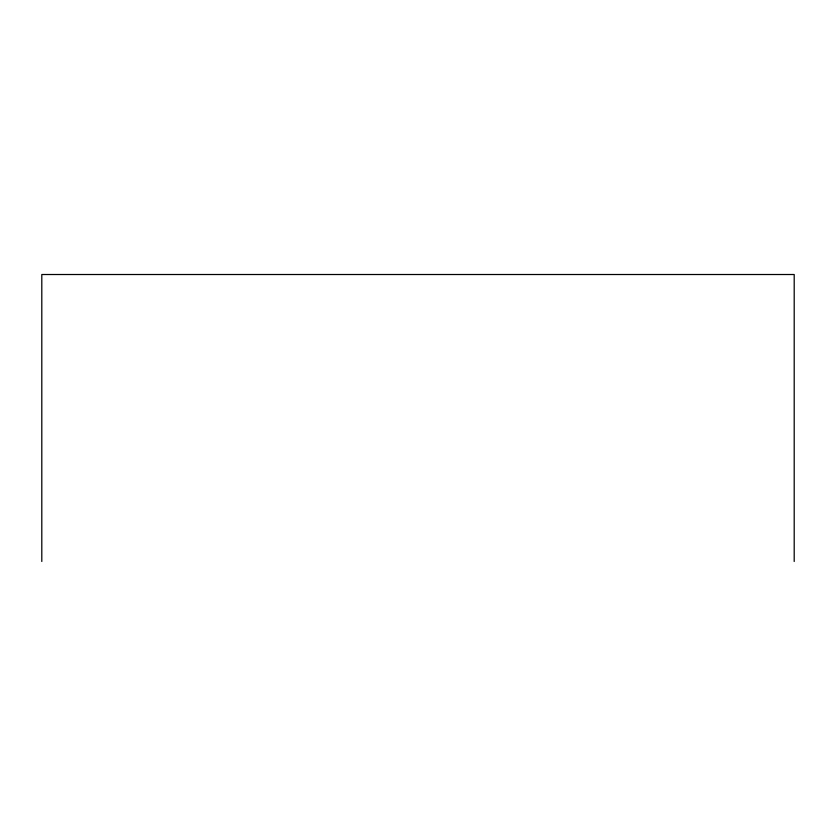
<?xml version="1.0" encoding="UTF-8"?>
<svg xmlns="http://www.w3.org/2000/svg" width="836" height="836" viewBox="0 0 836 836"><rect width="100%" height="100%" fill="white"/><g stroke="black" fill="none" stroke-linecap="round" stroke-linejoin="round"><path stroke-width="1.25" d="M794.2 561.489L794.2 274.511L41.8 274.511L41.8 561.489"/></g></svg>
